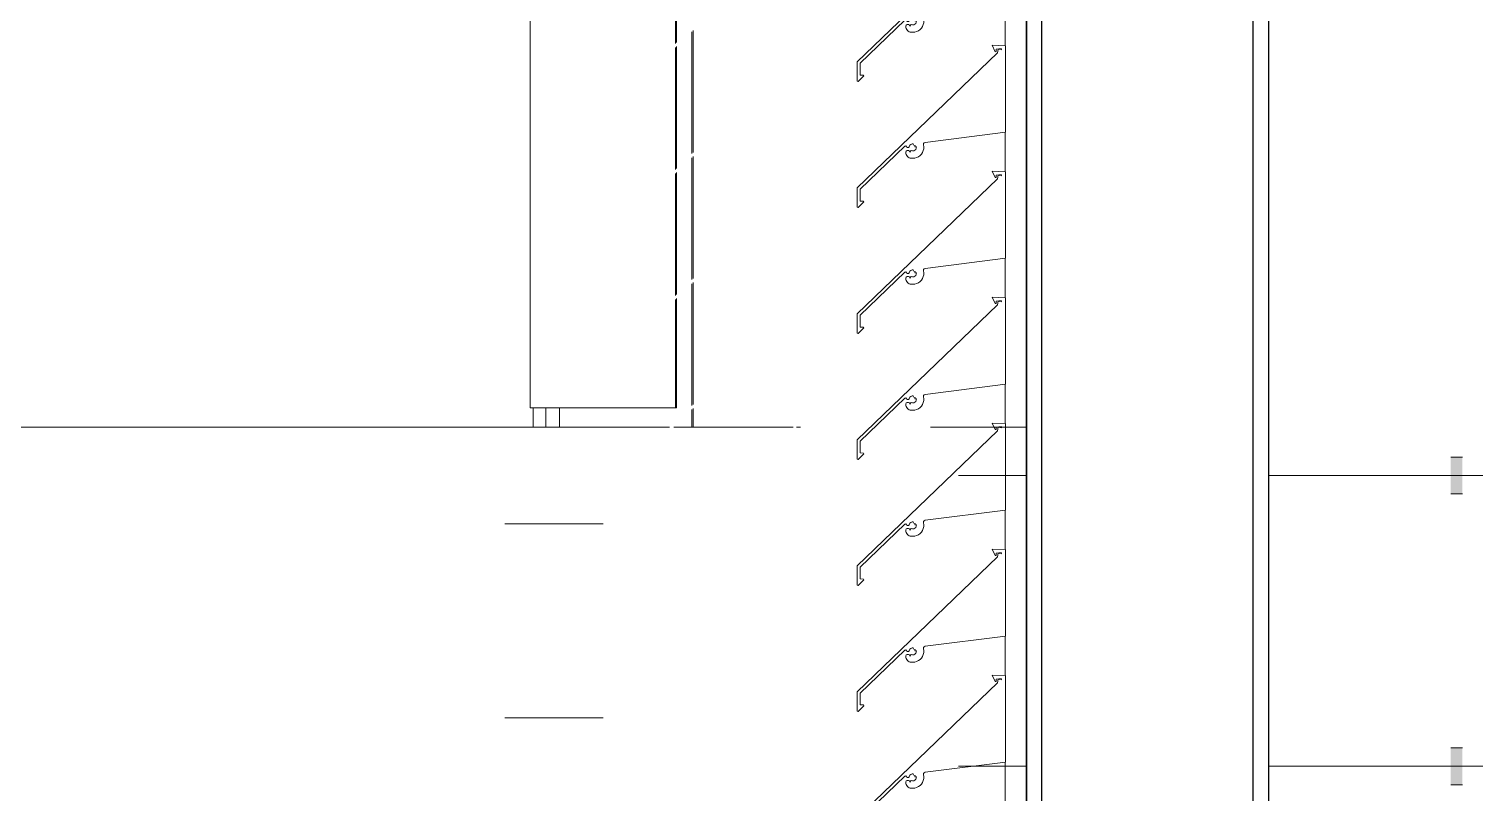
# Model space of a CAD drawing. Header units: millimetres. Extents: x -220592 to 404889, y -217665 to 38245.
# Drawn here: x 27251 to 28001, y -32455 to -32061 of the extents above; entities that cross this region are included whole.
import ezdxf

# ---------------------------------------------------------------- set-up
doc = ezdxf.new("R2010")
doc.units = ezdxf.units.MM
doc.set_wipeout_variables(frame=1)
doc.linetypes.add('XKITLINE00', pattern=[0])
doc.linetypes.add('XKITLINE02', pattern=[4, 2, -2])
for name, color, linetype in [('000 - 0_HIDE_OBJ_FRAMING_DEF_SUB_1', 7, 'Continuous'), ('000 - STRUCTURE_STEEL_FRAMING_SUB_COLOR_1', 7, 'Continuous'), ('000 - STRUCTURE_STEEL_FRAMING_SUB_COLOR_2', 7, 'Continuous'), ('000 - STRUCTURE_STEEL_FRAMING_WIPEOUT_', 7, 'Continuous')]:
    doc.layers.add(name, color=color, linetype=linetype)
doc.layers.add('Part', color=7, linetype='Continuous', lineweight=0)

# ---------------------------------------------------------------- blocks, each defined once
blk = doc.blocks.new('*A14005')
at = {"layer": 'Part', "color": 7, "linetype": 'XKITLINE00', "lineweight": 0}
for p, q in [((-172.338255, 192.818789), (-173.063377, 192.122543)), ((-172.298462, 192.856123), (-172.366148, 192.858745)), ((-172.366148, 192.858745), (-172.350613, 192.825258)), ((-172.350613, 192.825258), (-172.34549, 192.82567)), ((-172.34549, 192.82567), (-172.345361, 192.837861)), ((-172.345361, 192.837861), (-172.320378, 192.841001)), ((-172.335358, 192.837332), (-172.338255, 192.818789)), ((-172.335358, 192.837332), (-172.318342, 192.834428)), ((-172.320378, 192.841001), (-172.318342, 192.834428)), ((-172.298455, 192.410453), (-172.298462, 192.856123)), ((-172.790857, 192.342126), (-172.78619, 192.346913)), ((-172.78619, 192.346913), (-172.780114, 192.349703)), ((-172.780114, 192.349703), (-172.773442, 192.350125)), ((-172.773442, 192.350125), (-172.77112, 192.342735)), ((-172.720912, 192.345159), (-172.720672, 192.350681)), ((-172.719426, 192.335025), (-172.720912, 192.345159)), ((-172.720672, 192.350681), (-172.717536, 192.355233)), ((-172.717536, 192.355233), (-172.712461, 192.357423)), ((-172.712461, 192.357423), (-172.298455, 192.410453)), ((-173.048341, 192.116176), (-172.817326, 192.337579)), ((-172.817326, 192.337579), (-172.812166, 192.338671)), ((-172.810019, 192.312761), (-172.812659, 192.307287)), ((-172.812659, 192.307287), (-172.812163, 192.299517)), ((-172.812166, 192.338671), (-172.808512, 192.334044)), ((-172.812163, 192.299517), (-172.810428, 192.294021)), ((-172.810428, 192.294021), (-172.807674, 192.288958)), ((-172.804875, 192.315998), (-172.810019, 192.312761)), ((-172.808512, 192.334044), (-172.804048, 192.33019)), ((-172.807674, 192.288958), (-172.804002, 192.284515)), ((-172.798797, 192.31601), (-172.804875, 192.315998)), ((-172.804048, 192.33019), (-172.798154, 192.330396)), ((-172.804002, 192.284515), (-172.799549, 192.280857)), ((-172.799549, 192.280857), (-172.794479, 192.278117)), ((-172.793641, 192.312792), (-172.798797, 192.31601)), ((-172.798154, 192.330396), (-172.793971, 192.334553)), ((-172.794479, 192.278117), (-172.788978, 192.276398)), ((-172.793971, 192.334553), (-172.790857, 192.342126)), ((-172.790699, 192.30732), (-172.793641, 192.312792)), ((-172.788669, 192.312301), (-172.790699, 192.30732)), ((-172.788978, 192.276398), (-172.78325, 192.275762)), ((-172.783858, 192.314708), (-172.788669, 192.312301)), ((-172.77794, 192.313803), (-172.783858, 192.314708)), ((-172.78325, 192.275762), (-172.776451, 192.275664)), ((-172.77144, 192.314147), (-172.77794, 192.313803)), ((-172.776451, 192.275664), (-172.766238, 192.276449)), ((-172.765472, 192.316745), (-172.77144, 192.314147)), ((-172.77112, 192.342735), (-172.763955, 192.341791)), ((-172.766238, 192.276449), (-172.756337, 192.279072)), ((-172.76079, 192.321267), (-172.765472, 192.316745)), ((-172.763955, 192.341791), (-172.765124, 192.334731)), ((-172.765124, 192.334731), (-172.757418, 192.333625)), ((-172.757988, 192.327141), (-172.76079, 192.321267)), ((-172.757418, 192.333625), (-172.757988, 192.327141)), ((-172.756337, 192.279072), (-172.747074, 192.283445)), ((-172.747074, 192.283445), (-172.738758, 192.289423)), ((-172.738758, 192.289423), (-172.731662, 192.29681)), ((-172.731662, 192.29681), (-172.726022, 192.30536)), ((-172.726022, 192.30536), (-172.722024, 192.31479)), ((-172.722024, 192.31479), (-172.719801, 192.324789)), ((-172.719801, 192.324789), (-172.719426, 192.335025)), ((-173.063377, 192.122543), (-173.062824, 192.023392)), ((-173.058143, 192.020923), (-173.029494, 192.049812)), ((-173.047999, 192.05483), (-173.048341, 192.116176)), ((-173.030579, 192.054733), (-173.047999, 192.05483)), ((-173.029494, 192.049812), (-173.030579, 192.054733)), ((-173.062824, 192.023392), (-173.058143, 192.020923))]:
    blk.add_line(p, q, dxfattribs=at)
blk = doc.blocks.new('*A14006')
at = {"layer": 'Part', "color": 7, "linetype": 'XKITLINE00', "lineweight": 0}
for p, q in [((-172.338255, 193.468789), (-173.063377, 192.772543)), ((-172.298462, 193.506123), (-172.366148, 193.508745)), ((-172.366148, 193.508745), (-172.350613, 193.475258)), ((-172.350613, 193.475258), (-172.34549, 193.47567)), ((-172.34549, 193.47567), (-172.345361, 193.487861)), ((-172.345361, 193.487861), (-172.320378, 193.491001)), ((-172.335358, 193.487332), (-172.338255, 193.468789)), ((-172.335358, 193.487332), (-172.318342, 193.484428)), ((-172.320378, 193.491001), (-172.318342, 193.484428)), ((-172.298455, 193.060453), (-172.298462, 193.506123)), ((-172.712461, 193.007423), (-172.298455, 193.060453)), ((-173.048341, 192.766176), (-172.817326, 192.987579)), ((-172.817326, 192.987579), (-172.812166, 192.988671)), ((-172.810019, 192.962761), (-172.812659, 192.957287)), ((-172.812659, 192.957287), (-172.812163, 192.949517)), ((-172.812166, 192.988671), (-172.808512, 192.984044)), ((-172.812163, 192.949517), (-172.810428, 192.944021)), ((-172.810428, 192.944021), (-172.807674, 192.938958)), ((-172.804875, 192.965998), (-172.810019, 192.962761)), ((-172.808512, 192.984044), (-172.804048, 192.98019)), ((-172.798797, 192.96601), (-172.804875, 192.965998)), ((-172.804048, 192.98019), (-172.798154, 192.980396)), ((-172.793641, 192.962792), (-172.798797, 192.96601)), ((-172.798154, 192.980396), (-172.793971, 192.984553)), ((-172.793971, 192.984553), (-172.790857, 192.992126)), ((-172.790699, 192.95732), (-172.793641, 192.962792)), ((-172.790857, 192.992126), (-172.78619, 192.996913)), ((-172.788669, 192.962301), (-172.790699, 192.95732)), ((-172.783858, 192.964708), (-172.788669, 192.962301)), ((-172.78619, 192.996913), (-172.780114, 192.999703)), ((-172.77794, 192.963803), (-172.783858, 192.964708)), ((-172.780114, 192.999703), (-172.773442, 193.000125)), ((-172.77144, 192.964147), (-172.77794, 192.963803)), ((-172.773442, 193.000125), (-172.77112, 192.992735)), ((-172.765472, 192.966745), (-172.77144, 192.964147)), ((-172.77112, 192.992735), (-172.763955, 192.991791)), ((-172.76079, 192.971267), (-172.765472, 192.966745)), ((-172.763955, 192.991791), (-172.765124, 192.984731)), ((-172.765124, 192.984731), (-172.757418, 192.983625)), ((-172.757988, 192.977141), (-172.76079, 192.971267)), ((-172.757418, 192.983625), (-172.757988, 192.977141)), ((-172.738758, 192.939423), (-172.731662, 192.94681)), ((-172.731662, 192.94681), (-172.726022, 192.95536)), ((-172.726022, 192.95536), (-172.722024, 192.96479)), ((-172.722024, 192.96479), (-172.719801, 192.974789)), ((-172.720912, 192.995159), (-172.720672, 193.000681)), ((-172.719426, 192.985025), (-172.720912, 192.995159)), ((-172.720672, 193.000681), (-172.717536, 193.005233)), ((-172.719801, 192.974789), (-172.719426, 192.985025)), ((-172.717536, 193.005233), (-172.712461, 193.007423)), ((-172.807674, 192.938958), (-172.804002, 192.934515)), ((-172.804002, 192.934515), (-172.799549, 192.930857)), ((-172.799549, 192.930857), (-172.794479, 192.928117)), ((-172.794479, 192.928117), (-172.788978, 192.926398)), ((-172.788978, 192.926398), (-172.78325, 192.925762)), ((-172.78325, 192.925762), (-172.776451, 192.925664)), ((-172.776451, 192.925664), (-172.766238, 192.926449)), ((-172.766238, 192.926449), (-172.756337, 192.929072)), ((-172.756337, 192.929072), (-172.747074, 192.933445)), ((-172.747074, 192.933445), (-172.738758, 192.939423)), ((-173.063377, 192.772543), (-173.062824, 192.673392)), ((-173.047999, 192.70483), (-173.048341, 192.766176)), ((-173.062824, 192.673392), (-173.058143, 192.670923)), ((-173.058143, 192.670923), (-173.029494, 192.699812)), ((-173.030579, 192.704733), (-173.047999, 192.70483)), ((-173.029494, 192.699812), (-173.030579, 192.704733))]:
    blk.add_line(p, q, dxfattribs=at)
blk = doc.blocks.new('*A14007')
at = {"layer": 'Part', "color": 7, "linetype": 'XKITLINE00', "lineweight": 0}
for p, q in [((-172.298462, 194.156123), (-172.366148, 194.158745)), ((-172.366148, 194.158745), (-172.350613, 194.125258)), ((-172.298455, 193.710453), (-172.298462, 194.156123)), ((-172.338255, 194.118789), (-173.063377, 193.422543)), ((-172.350613, 194.125258), (-172.34549, 194.12567)), ((-172.34549, 194.12567), (-172.345361, 194.137861)), ((-172.345361, 194.137861), (-172.320378, 194.141001)), ((-172.335358, 194.137332), (-172.338255, 194.118789)), ((-172.335358, 194.137332), (-172.318342, 194.134428)), ((-172.320378, 194.141001), (-172.318342, 194.134428)), ((-172.712461, 193.657423), (-172.298455, 193.710453)), ((-173.048341, 193.416176), (-172.817326, 193.637579)), ((-172.817326, 193.637579), (-172.812166, 193.638671)), ((-172.812166, 193.638671), (-172.808512, 193.634044)), ((-172.808512, 193.634044), (-172.804048, 193.63019)), ((-172.804048, 193.63019), (-172.798154, 193.630396)), ((-172.798154, 193.630396), (-172.793971, 193.634553)), ((-172.793971, 193.634553), (-172.790857, 193.642126)), ((-172.790857, 193.642126), (-172.78619, 193.646913)), ((-172.78619, 193.646913), (-172.780114, 193.649703)), ((-172.780114, 193.649703), (-172.773442, 193.650125)), ((-172.773442, 193.650125), (-172.77112, 193.642735)), ((-172.77112, 193.642735), (-172.763955, 193.641791)), ((-172.76079, 193.621267), (-172.765472, 193.616745)), ((-172.763955, 193.641791), (-172.765124, 193.634731)), ((-172.765124, 193.634731), (-172.757418, 193.633625)), ((-172.757988, 193.627141), (-172.76079, 193.621267)), ((-172.757418, 193.633625), (-172.757988, 193.627141)), ((-172.722024, 193.61479), (-172.719801, 193.624789)), ((-172.720912, 193.645159), (-172.720672, 193.650681)), ((-172.719426, 193.635025), (-172.720912, 193.645159)), ((-172.720672, 193.650681), (-172.717536, 193.655233)), ((-172.719801, 193.624789), (-172.719426, 193.635025)), ((-172.717536, 193.655233), (-172.712461, 193.657423)), ((-172.810019, 193.612761), (-172.812659, 193.607287)), ((-172.812659, 193.607287), (-172.812163, 193.599517)), ((-172.812163, 193.599517), (-172.810428, 193.594021)), ((-172.810428, 193.594021), (-172.807674, 193.588958)), ((-172.804875, 193.615998), (-172.810019, 193.612761)), ((-172.807674, 193.588958), (-172.804002, 193.584515)), ((-172.798797, 193.61601), (-172.804875, 193.615998)), ((-172.804002, 193.584515), (-172.799549, 193.580857)), ((-172.799549, 193.580857), (-172.794479, 193.578117)), ((-172.793641, 193.612792), (-172.798797, 193.61601)), ((-172.794479, 193.578117), (-172.788978, 193.576398)), ((-172.790699, 193.60732), (-172.793641, 193.612792)), ((-172.788669, 193.612301), (-172.790699, 193.60732)), ((-172.788978, 193.576398), (-172.78325, 193.575762)), ((-172.783858, 193.614708), (-172.788669, 193.612301)), ((-172.77794, 193.613803), (-172.783858, 193.614708)), ((-172.78325, 193.575762), (-172.776451, 193.575664)), ((-172.77144, 193.614147), (-172.77794, 193.613803)), ((-172.776451, 193.575664), (-172.766238, 193.576449)), ((-172.765472, 193.616745), (-172.77144, 193.614147)), ((-172.766238, 193.576449), (-172.756337, 193.579072)), ((-172.756337, 193.579072), (-172.747074, 193.583445)), ((-172.747074, 193.583445), (-172.738758, 193.589423)), ((-172.738758, 193.589423), (-172.731662, 193.59681)), ((-172.731662, 193.59681), (-172.726022, 193.60536)), ((-172.726022, 193.60536), (-172.722024, 193.61479)), ((-173.063377, 193.422543), (-173.062824, 193.323392)), ((-173.047999, 193.35483), (-173.048341, 193.416176)), ((-173.062824, 193.323392), (-173.058143, 193.320923)), ((-173.058143, 193.320923), (-173.029494, 193.349812)), ((-173.030579, 193.354733), (-173.047999, 193.35483)), ((-173.029494, 193.349812), (-173.030579, 193.354733))]:
    blk.add_line(p, q, dxfattribs=at)
blk = doc.blocks.new('*A14008')
at = {"layer": 'Part', "color": 7, "linetype": 'XKITLINE00', "lineweight": 0}
for p, q in [((-172.338255, 194.768789), (-173.063377, 194.072543)), ((-172.298462, 194.806123), (-172.366148, 194.808745)), ((-172.366148, 194.808745), (-172.350613, 194.775258)), ((-172.350613, 194.775258), (-172.34549, 194.77567)), ((-172.34549, 194.77567), (-172.345361, 194.787861)), ((-172.345361, 194.787861), (-172.320378, 194.791001)), ((-172.335358, 194.787332), (-172.338255, 194.768789)), ((-172.335358, 194.787332), (-172.318342, 194.784428)), ((-172.320378, 194.791001), (-172.318342, 194.784428)), ((-172.298455, 194.360453), (-172.298462, 194.806123)), ((-172.790857, 194.292126), (-172.78619, 194.296913)), ((-172.78619, 194.296913), (-172.780114, 194.299703)), ((-172.780114, 194.299703), (-172.773442, 194.300125)), ((-172.773442, 194.300125), (-172.77112, 194.292735)), ((-172.720912, 194.295159), (-172.720672, 194.300681)), ((-172.719426, 194.285025), (-172.720912, 194.295159)), ((-172.720672, 194.300681), (-172.717536, 194.305233)), ((-172.717536, 194.305233), (-172.712461, 194.307423)), ((-172.712461, 194.307423), (-172.298455, 194.360453)), ((-173.048341, 194.066176), (-172.817326, 194.287579)), ((-172.817326, 194.287579), (-172.812166, 194.288671)), ((-172.810019, 194.262761), (-172.812659, 194.257287)), ((-172.812659, 194.257287), (-172.812163, 194.249517)), ((-172.812166, 194.288671), (-172.808512, 194.284044)), ((-172.812163, 194.249517), (-172.810428, 194.244021)), ((-172.810428, 194.244021), (-172.807674, 194.238958)), ((-172.804875, 194.265998), (-172.810019, 194.262761)), ((-172.808512, 194.284044), (-172.804048, 194.28019)), ((-172.807674, 194.238958), (-172.804002, 194.234515)), ((-172.798797, 194.26601), (-172.804875, 194.265998)), ((-172.804048, 194.28019), (-172.798154, 194.280396)), ((-172.804002, 194.234515), (-172.799549, 194.230857)), ((-172.799549, 194.230857), (-172.794479, 194.228117)), ((-172.793641, 194.262792), (-172.798797, 194.26601)), ((-172.798154, 194.280396), (-172.793971, 194.284553)), ((-172.794479, 194.228117), (-172.788978, 194.226398)), ((-172.793971, 194.284553), (-172.790857, 194.292126)), ((-172.790699, 194.25732), (-172.793641, 194.262792)), ((-172.788669, 194.262301), (-172.790699, 194.25732)), ((-172.788978, 194.226398), (-172.78325, 194.225762)), ((-172.783858, 194.264708), (-172.788669, 194.262301)), ((-172.77794, 194.263803), (-172.783858, 194.264708)), ((-172.78325, 194.225762), (-172.776451, 194.225664)), ((-172.77144, 194.264147), (-172.77794, 194.263803)), ((-172.776451, 194.225664), (-172.766238, 194.226449)), ((-172.765472, 194.266745), (-172.77144, 194.264147)), ((-172.77112, 194.292735), (-172.763955, 194.291791)), ((-172.766238, 194.226449), (-172.756337, 194.229072)), ((-172.76079, 194.271267), (-172.765472, 194.266745)), ((-172.763955, 194.291791), (-172.765124, 194.284731)), ((-172.765124, 194.284731), (-172.757418, 194.283625)), ((-172.757988, 194.277141), (-172.76079, 194.271267)), ((-172.757418, 194.283625), (-172.757988, 194.277141)), ((-172.756337, 194.229072), (-172.747074, 194.233445)), ((-172.747074, 194.233445), (-172.738758, 194.239423)), ((-172.738758, 194.239423), (-172.731662, 194.24681)), ((-172.731662, 194.24681), (-172.726022, 194.25536)), ((-172.726022, 194.25536), (-172.722024, 194.26479)), ((-172.722024, 194.26479), (-172.719801, 194.274789)), ((-172.719801, 194.274789), (-172.719426, 194.285025)), ((-173.063377, 194.072543), (-173.062824, 193.973392)), ((-173.058143, 193.970923), (-173.029494, 193.999812)), ((-173.047999, 194.00483), (-173.048341, 194.066176)), ((-173.030579, 194.004733), (-173.047999, 194.00483)), ((-173.029494, 193.999812), (-173.030579, 194.004733)), ((-173.062824, 193.973392), (-173.058143, 193.970923))]:
    blk.add_line(p, q, dxfattribs=at)
blk = doc.blocks.new('*A14029')
at = {"layer": 'Part', "color": 7, "linetype": 'XKITLINE00', "lineweight": 0}
for p, q in [((-171.648652, 184.556249), (-171.648652, 197.756135)), ((-172.298652, 194.156131), (-172.298652, 194.360427)), ((-172.298652, 193.506131), (-172.298652, 193.710427)), ((-172.298652, 192.856131), (-172.298652, 193.060427)), ((-172.298652, 192.206131), (-172.298652, 192.410427)), ((-172.298652, 191.556131), (-172.298652, 191.760427)), ((-172.298652, 190.906131), (-172.298652, 191.110427)), ((-172.298652, 190.256131), (-172.298652, 190.460427))]:
    blk.add_line(p, q, dxfattribs=at)
blk = doc.blocks.new('*A14032')
at = {"layer": 'Part', "color": 7, "linetype": 'XKITLINE00', "lineweight": 0}
for p, q in [((-171.648652, 191.248511), (-171.153485, 191.248511)), ((-171.648652, 191.128511), (-171.153485, 191.128511))]:
    blk.add_line(p, q, dxfattribs=at)
blk = doc.blocks.new('*A14260')
at = {"layer": 'Part', "color": 7, "linetype": 'XKITLINE00', "lineweight": 0}
for p, q in [((-172.338255, 190.868789), (-173.063377, 190.172543)), ((-172.298462, 190.906123), (-172.366148, 190.908745)), ((-172.366148, 190.908745), (-172.350613, 190.875258)), ((-172.350613, 190.875258), (-172.34549, 190.87567)), ((-172.34549, 190.87567), (-172.345361, 190.887861)), ((-172.345361, 190.887861), (-172.320378, 190.891001)), ((-172.335358, 190.887332), (-172.338255, 190.868789)), ((-172.335358, 190.887332), (-172.318342, 190.884428)), ((-172.320378, 190.891001), (-172.318342, 190.884428)), ((-172.298455, 190.460453), (-172.298462, 190.906123)), ((-172.790857, 190.392126), (-172.78619, 190.396913)), ((-172.78619, 190.396913), (-172.780114, 190.399703)), ((-172.780114, 190.399703), (-172.773442, 190.400125)), ((-172.773442, 190.400125), (-172.77112, 190.392735)), ((-172.77112, 190.392735), (-172.763955, 190.391791)), ((-172.720912, 190.395159), (-172.720672, 190.400681)), ((-172.719426, 190.385025), (-172.720912, 190.395159)), ((-172.720672, 190.400681), (-172.717536, 190.405233)), ((-172.717536, 190.405233), (-172.712461, 190.407423)), ((-172.712461, 190.407423), (-172.298455, 190.460453)), ((-173.048341, 190.166176), (-172.817326, 190.387579)), ((-172.817326, 190.387579), (-172.812166, 190.388671)), ((-172.810019, 190.362761), (-172.812659, 190.357287)), ((-172.812659, 190.357287), (-172.812163, 190.349517)), ((-172.812166, 190.388671), (-172.808512, 190.384044)), ((-172.812163, 190.349517), (-172.810428, 190.344021)), ((-172.810428, 190.344021), (-172.807674, 190.338958)), ((-172.804875, 190.365998), (-172.810019, 190.362761)), ((-172.808512, 190.384044), (-172.804048, 190.38019)), ((-172.807674, 190.338958), (-172.804002, 190.334515)), ((-172.798797, 190.36601), (-172.804875, 190.365998)), ((-172.804048, 190.38019), (-172.798154, 190.380396)), ((-172.804002, 190.334515), (-172.799549, 190.330857)), ((-172.799549, 190.330857), (-172.794479, 190.328117)), ((-172.793641, 190.362792), (-172.798797, 190.36601)), ((-172.798154, 190.380396), (-172.793971, 190.384553)), ((-172.794479, 190.328117), (-172.788978, 190.326398)), ((-172.793971, 190.384553), (-172.790857, 190.392126)), ((-172.790699, 190.35732), (-172.793641, 190.362792)), ((-172.788669, 190.362301), (-172.790699, 190.35732)), ((-172.788978, 190.326398), (-172.78325, 190.325762)), ((-172.783858, 190.364708), (-172.788669, 190.362301)), ((-172.77794, 190.363803), (-172.783858, 190.364708)), ((-172.78325, 190.325762), (-172.776451, 190.325664)), ((-172.77144, 190.364147), (-172.77794, 190.363803)), ((-172.776451, 190.325664), (-172.766238, 190.326449)), ((-172.765472, 190.366745), (-172.77144, 190.364147)), ((-172.766238, 190.326449), (-172.756337, 190.329072)), ((-172.76079, 190.371267), (-172.765472, 190.366745)), ((-172.763955, 190.391791), (-172.765124, 190.384731)), ((-172.765124, 190.384731), (-172.757418, 190.383625)), ((-172.757988, 190.377141), (-172.76079, 190.371267)), ((-172.757418, 190.383625), (-172.757988, 190.377141)), ((-172.756337, 190.329072), (-172.747074, 190.333445)), ((-172.747074, 190.333445), (-172.738758, 190.339423)), ((-172.738758, 190.339423), (-172.731662, 190.34681)), ((-172.731662, 190.34681), (-172.726022, 190.35536)), ((-172.726022, 190.35536), (-172.722024, 190.36479)), ((-172.722024, 190.36479), (-172.719801, 190.374789)), ((-172.719801, 190.374789), (-172.719426, 190.385025)), ((-173.063377, 190.172543), (-173.062824, 190.073392)), ((-173.058143, 190.070923), (-173.029494, 190.099812)), ((-173.047999, 190.10483), (-173.048341, 190.166176)), ((-173.030579, 190.104733), (-173.047999, 190.10483)), ((-173.029494, 190.099812), (-173.030579, 190.104733)), ((-173.062824, 190.073392), (-173.058143, 190.070923))]:
    blk.add_line(p, q, dxfattribs=at)
blk = doc.blocks.new('*A14261')
at = {"layer": 'Part', "color": 7, "linetype": 'XKITLINE00', "lineweight": 0}
for p, q in [((-172.338255, 191.518789), (-173.063377, 190.822543)), ((-172.298462, 191.556123), (-172.366148, 191.558745)), ((-172.366148, 191.558745), (-172.350613, 191.525258)), ((-172.350613, 191.525258), (-172.34549, 191.52567)), ((-172.34549, 191.52567), (-172.345361, 191.537861)), ((-172.345361, 191.537861), (-172.320378, 191.541001)), ((-172.335358, 191.537332), (-172.338255, 191.518789)), ((-172.335358, 191.537332), (-172.318342, 191.534428)), ((-172.320378, 191.541001), (-172.318342, 191.534428)), ((-172.298455, 191.110453), (-172.298462, 191.556123)), ((-172.712461, 191.057423), (-172.298455, 191.110453)), ((-173.048341, 190.816176), (-172.817326, 191.037579)), ((-172.817326, 191.037579), (-172.812166, 191.038671)), ((-172.810019, 191.012761), (-172.812659, 191.007287)), ((-172.812659, 191.007287), (-172.812163, 190.999517)), ((-172.812166, 191.038671), (-172.808512, 191.034044)), ((-172.812163, 190.999517), (-172.810428, 190.994021)), ((-172.810428, 190.994021), (-172.807674, 190.988958)), ((-172.804875, 191.015998), (-172.810019, 191.012761)), ((-172.808512, 191.034044), (-172.804048, 191.03019)), ((-172.798797, 191.01601), (-172.804875, 191.015998)), ((-172.804048, 191.03019), (-172.798154, 191.030396)), ((-172.793641, 191.012792), (-172.798797, 191.01601)), ((-172.798154, 191.030396), (-172.793971, 191.034553)), ((-172.793971, 191.034553), (-172.790857, 191.042126)), ((-172.790699, 191.00732), (-172.793641, 191.012792)), ((-172.790857, 191.042126), (-172.78619, 191.046913)), ((-172.788669, 191.012301), (-172.790699, 191.00732)), ((-172.783858, 191.014708), (-172.788669, 191.012301)), ((-172.78619, 191.046913), (-172.780114, 191.049703)), ((-172.77794, 191.013803), (-172.783858, 191.014708)), ((-172.780114, 191.049703), (-172.773442, 191.050125)), ((-172.77144, 191.014147), (-172.77794, 191.013803)), ((-172.773442, 191.050125), (-172.77112, 191.042735)), ((-172.765472, 191.016745), (-172.77144, 191.014147)), ((-172.77112, 191.042735), (-172.763955, 191.041791)), ((-172.76079, 191.021267), (-172.765472, 191.016745)), ((-172.763955, 191.041791), (-172.765124, 191.034731)), ((-172.765124, 191.034731), (-172.757418, 191.033625)), ((-172.757988, 191.027141), (-172.76079, 191.021267)), ((-172.757418, 191.033625), (-172.757988, 191.027141)), ((-172.738758, 190.989423), (-172.731662, 190.99681)), ((-172.731662, 190.99681), (-172.726022, 191.00536)), ((-172.726022, 191.00536), (-172.722024, 191.01479)), ((-172.722024, 191.01479), (-172.719801, 191.024789)), ((-172.720912, 191.045159), (-172.720672, 191.050681)), ((-172.719426, 191.035025), (-172.720912, 191.045159)), ((-172.720672, 191.050681), (-172.717536, 191.055233)), ((-172.719801, 191.024789), (-172.719426, 191.035025)), ((-172.717536, 191.055233), (-172.712461, 191.057423)), ((-172.807674, 190.988958), (-172.804002, 190.984515)), ((-172.804002, 190.984515), (-172.799549, 190.980857)), ((-172.799549, 190.980857), (-172.794479, 190.978117)), ((-172.794479, 190.978117), (-172.788978, 190.976398)), ((-172.788978, 190.976398), (-172.78325, 190.975762)), ((-172.78325, 190.975762), (-172.776451, 190.975664)), ((-172.776451, 190.975664), (-172.766238, 190.976449)), ((-172.766238, 190.976449), (-172.756337, 190.979072)), ((-172.756337, 190.979072), (-172.747074, 190.983445)), ((-172.747074, 190.983445), (-172.738758, 190.989423)), ((-173.063377, 190.822543), (-173.062824, 190.723392)), ((-173.047999, 190.75483), (-173.048341, 190.816176)), ((-173.062824, 190.723392), (-173.058143, 190.720923)), ((-173.058143, 190.720923), (-173.029494, 190.749812)), ((-173.030579, 190.754733), (-173.047999, 190.75483)), ((-173.029494, 190.749812), (-173.030579, 190.754733))]:
    blk.add_line(p, q, dxfattribs=at)
blk = doc.blocks.new('*A14262')
at = {"layer": 'Part', "color": 7, "linetype": 'XKITLINE00', "lineweight": 0}
for p, q in [((-172.298462, 192.206123), (-172.366148, 192.208745)), ((-172.366148, 192.208745), (-172.350613, 192.175258)), ((-172.298455, 191.760453), (-172.298462, 192.206123)), ((-172.338255, 192.168789), (-173.063377, 191.472543)), ((-172.350613, 192.175258), (-172.34549, 192.17567)), ((-172.34549, 192.17567), (-172.345361, 192.187861)), ((-172.345361, 192.187861), (-172.320378, 192.191001)), ((-172.335358, 192.187332), (-172.338255, 192.168789)), ((-172.335358, 192.187332), (-172.318342, 192.184428)), ((-172.320378, 192.191001), (-172.318342, 192.184428)), ((-172.712461, 191.707423), (-172.298455, 191.760453)), ((-173.048341, 191.466176), (-172.817326, 191.687579)), ((-172.817326, 191.687579), (-172.812166, 191.688671)), ((-172.812166, 191.688671), (-172.808512, 191.684044)), ((-172.808512, 191.684044), (-172.804048, 191.68019)), ((-172.804048, 191.68019), (-172.798154, 191.680396)), ((-172.798154, 191.680396), (-172.793971, 191.684553)), ((-172.793971, 191.684553), (-172.790857, 191.692126)), ((-172.790857, 191.692126), (-172.78619, 191.696913)), ((-172.78619, 191.696913), (-172.780114, 191.699703)), ((-172.780114, 191.699703), (-172.773442, 191.700125)), ((-172.773442, 191.700125), (-172.77112, 191.692735)), ((-172.77112, 191.692735), (-172.763955, 191.691791)), ((-172.76079, 191.671267), (-172.765472, 191.666745)), ((-172.763955, 191.691791), (-172.765124, 191.684731)), ((-172.765124, 191.684731), (-172.757418, 191.683625)), ((-172.757988, 191.677141), (-172.76079, 191.671267)), ((-172.757418, 191.683625), (-172.757988, 191.677141)), ((-172.722024, 191.66479), (-172.719801, 191.674789)), ((-172.720912, 191.695159), (-172.720672, 191.700681)), ((-172.719426, 191.685025), (-172.720912, 191.695159)), ((-172.720672, 191.700681), (-172.717536, 191.705233)), ((-172.719801, 191.674789), (-172.719426, 191.685025)), ((-172.717536, 191.705233), (-172.712461, 191.707423)), ((-172.810019, 191.662761), (-172.812659, 191.657287)), ((-172.812659, 191.657287), (-172.812163, 191.649517)), ((-172.812163, 191.649517), (-172.810428, 191.644021)), ((-172.810428, 191.644021), (-172.807674, 191.638958)), ((-172.804875, 191.665998), (-172.810019, 191.662761)), ((-172.807674, 191.638958), (-172.804002, 191.634515)), ((-172.798797, 191.66601), (-172.804875, 191.665998)), ((-172.804002, 191.634515), (-172.799549, 191.630857)), ((-172.799549, 191.630857), (-172.794479, 191.628117)), ((-172.793641, 191.662792), (-172.798797, 191.66601)), ((-172.794479, 191.628117), (-172.788978, 191.626398)), ((-172.790699, 191.65732), (-172.793641, 191.662792)), ((-172.788669, 191.662301), (-172.790699, 191.65732)), ((-172.788978, 191.626398), (-172.78325, 191.625762)), ((-172.783858, 191.664708), (-172.788669, 191.662301)), ((-172.77794, 191.663803), (-172.783858, 191.664708)), ((-172.78325, 191.625762), (-172.776451, 191.625664)), ((-172.77144, 191.664147), (-172.77794, 191.663803)), ((-172.776451, 191.625664), (-172.766238, 191.626449)), ((-172.765472, 191.666745), (-172.77144, 191.664147)), ((-172.766238, 191.626449), (-172.756337, 191.629072)), ((-172.756337, 191.629072), (-172.747074, 191.633445)), ((-172.747074, 191.633445), (-172.738758, 191.639423)), ((-172.738758, 191.639423), (-172.731662, 191.64681)), ((-172.731662, 191.64681), (-172.726022, 191.65536)), ((-172.726022, 191.65536), (-172.722024, 191.66479)), ((-173.063377, 191.472543), (-173.062824, 191.373392)), ((-173.047999, 191.40483), (-173.048341, 191.466176)), ((-173.062824, 191.373392), (-173.058143, 191.370923)), ((-173.058143, 191.370923), (-173.029494, 191.399812)), ((-173.030579, 191.404733), (-173.047999, 191.40483)), ((-173.029494, 191.399812), (-173.030579, 191.404733))]:
    blk.add_line(p, q, dxfattribs=at)
blk = doc.blocks.new('*A13474')
at = {"layer": '000 - 0_HIDE_OBJ_FRAMING_DEF_SUB_1', "color": 7, "linetype": 'XKITLINE00', "lineweight": 0}
for p, q in [((-171.153485, 212.440805), (-171.153485, 184.940805)), ((-171.073485, 184.940805), (-171.073485, 212.440805)), ((-169.983485, 184.940805), (-169.983485, 212.440805)), ((-169.903485, 188.690805), (-169.903485, 208.690805))]:
    blk.add_line(p, q, dxfattribs=at)
blk = doc.blocks.new('*A14035')
at = {"layer": '000 - 0_HIDE_OBJ_FRAMING_DEF_SUB_1'}
for points in [[(-170.9034, 191.8435), (-171.1534, 191.8435), (-171.1534, 192.0335), (-170.9034, 192.0335)], [(-170.9034, 191.8435), (-171.1534, 191.8435), (-171.1534, 192.0335), (-170.9034, 192.0335)], [(-168.9034, 191.8435), (-168.9634, 191.8435), (-168.9634, 192.0335), (-168.9034, 192.0335)], [(-168.9034, 191.8435), (-168.9634, 191.8435), (-168.9634, 192.0335), (-168.9034, 192.0335)], [(-170.9034, 190.3435), (-171.1534, 190.3435), (-171.1534, 190.5335), (-170.9034, 190.5335)], [(-170.9034, 190.3435), (-171.1534, 190.3435), (-171.1534, 190.5335), (-170.9034, 190.5335)], [(-168.9034, 190.3435), (-168.9634, 190.3435), (-168.9634, 190.5335), (-168.9034, 190.5335)], [(-168.9034, 190.3435), (-168.9634, 190.3435), (-168.9634, 190.5335), (-168.9034, 190.5335)]]:
    blk.add_hatch(color=7, dxfattribs=at).paths.add_polyline_path(points, flags=17)
at = {"layer": '000 - 0_HIDE_OBJ_FRAMING_DEF_SUB_1', "color": 7, "linetype": 'XKITLINE00', "lineweight": 0}
for p, q in [((-170.9034, 192.0335), (-171.1534, 192.0335)), ((-170.9034, 192.0335), (-171.1534, 192.0335)), ((-168.9034, 192.0335), (-168.9634, 192.0335)), ((-168.9034, 192.0335), (-168.9634, 192.0335)), ((-168.7978, 191.9385), (-171.5034, 191.9385)), ((-168.7978, 191.9385), (-171.5034, 191.9385)), ((-170.9034, 191.8435), (-171.1534, 191.8435)), ((-170.9034, 191.8435), (-171.1534, 191.8435)), ((-168.9034, 191.8435), (-168.9634, 191.8435)), ((-168.9034, 191.8435), (-168.9634, 191.8435)), ((-170.9034, 190.5335), (-171.1534, 190.5335)), ((-170.9034, 190.5335), (-171.1534, 190.5335)), ((-168.9034, 190.5335), (-168.9634, 190.5335)), ((-168.9034, 190.5335), (-168.9634, 190.5335)), ((-168.7978, 190.4385), (-171.5034, 190.4385)), ((-168.7978, 190.4385), (-171.5034, 190.4385)), ((-170.9034, 190.3435), (-171.1534, 190.3435)), ((-170.9034, 190.3435), (-171.1534, 190.3435)), ((-168.9034, 190.3435), (-168.9634, 190.3435)), ((-168.9034, 190.3435), (-168.9634, 190.3435))]:
    blk.add_line(p, q, dxfattribs=at)
blk = doc.blocks.new('*A14286')
at = {"layer": '000 - 0_HIDE_OBJ_FRAMING_DEF_SUB_1', "color": 7, "linetype": 'XKITLINE00', "lineweight": 0}
for p, q in [((-184.211249, 192.188511), (-172.994673, 192.188511)), ((-172.972866, 192.188511), (-172.356761, 192.188511)), ((-172.340186, 192.188511), (-172.319607, 192.188511)), ((-171.648652, 192.188511), (-171.153485, 192.188511))]:
    blk.add_line(p, q, dxfattribs=at)
blk = doc.blocks.new('*A13476')
at = {"layer": '000 - 0_HIDE_OBJ_FRAMING_DEF_SUB_1', "color": 7, "linetype": 'XKITLINE00', "lineweight": 0}
for p, q in [((-173.713199, 192.288511), (-173.713199, 205.088511)), ((-172.964598, 194.167389), (-172.964598, 194.796435)), ((-172.958493, 194.17325), (-172.958493, 194.802286)), ((-172.87913, 193.599453), (-172.87913, 194.228347)), ((-172.873025, 193.605315), (-172.873025, 194.234198)), ((-172.964598, 193.517389), (-172.964598, 194.146435)), ((-172.958493, 193.52325), (-172.958493, 194.152286)), ((-172.87913, 192.949453), (-172.87913, 193.578347)), ((-172.873025, 192.955315), (-172.873025, 193.584198)), ((-172.964598, 192.867389), (-172.964598, 193.496435)), ((-172.958493, 192.87325), (-172.958493, 193.502286)), ((-172.87913, 192.299453), (-172.87913, 192.928347)), ((-172.873025, 192.305315), (-172.873025, 192.934198)), ((-172.964598, 192.288511), (-172.964598, 192.846435)), ((-172.958493, 192.288511), (-172.958493, 192.852286)), ((-172.958493, 192.288511), (-173.713199, 192.288511)), ((-173.697937, 192.188511), (-173.697937, 192.288511)), ((-173.633058, 192.188511), (-173.633058, 192.288511)), ((-173.562852, 192.188511), (-173.562852, 192.288511)), ((-172.87913, 192.188511), (-172.87913, 192.278347)), ((-172.873025, 192.188511), (-172.873025, 192.284198))]:
    blk.add_line(p, q, dxfattribs=at)
blk = doc.blocks.new('*A14033')
at = {"layer": '000 - 0_HIDE_OBJ_FRAMING_DEF_SUB_1', "color": 7, "linetype": 'XKITLINE02', "lineweight": 0}
for p, q in [((-173.845266, 191.688511), (-173.366949, 191.688511)), ((-173.814916, 191.688511), (-173.336599, 191.688511))]:
    blk.add_line(p, q, dxfattribs=at)
blk = doc.blocks.new('*A14034')
at = {"layer": '000 - 0_HIDE_OBJ_FRAMING_DEF_SUB_1', "color": 7, "linetype": 'XKITLINE02', "lineweight": 0}
for p, q in [((-173.845266, 190.688498), (-173.366949, 190.688498)), ((-173.814916, 190.688498), (-173.336599, 190.688498))]:
    blk.add_line(p, q, dxfattribs=at)
blk = doc.blocks.new('W-1-PP18-ST_20260402-011103_LOWER_PL')
at = {"layer": '000 - 0_HIDE_OBJ_FRAMING_DEF_SUB_1', "color": 7, "lineweight": 0, "xscale": 100, "yscale": 100, "zscale": 100}
for name in ['*A13474', '*A13476', '*A14286', '*A14035', '*A14033', '*A14034']:
    blk.add_blockref(name, (17759.3349, -35779.0805), dxfattribs=at)
blk = doc.blocks.new('*U17508')
at = {"color": 7}
blk.add_wipeout([(0, 0), (0, 125), (5750, 125), (5750, 0)], dxfattribs=at).dxf.layer = '000 - STRUCTURE_STEEL_FRAMING_WIPEOUT_'
at = {"layer": '000 - STRUCTURE_STEEL_FRAMING_SUB_COLOR_1', "color": 7}
for points in [[(0, 125), (0, 117), (5750, 117), (5750, 125)], [(0, 0), (0, 8), (5750, 8), (5750, 0)]]:
    blk.add_lwpolyline(points, close=True, dxfattribs=at)
at = {"layer": '000 - STRUCTURE_STEEL_FRAMING_SUB_COLOR_2', "color": 7}
blk.add_lwpolyline([(0, 0), (0, 125), (5750, 125), (5750, 0)], close=True, dxfattribs=at)
blk = doc.blocks.new('W-1-PP18-ST_20260402-014810LOPL_MAIN_ST')
at = {"color": 7, "rotation": 90}
blk.add_blockref('*U17508', (769, -20285), dxfattribs=at)

msp = doc.modelspace()

# ---------------------------------------------------------------- block references
at = {"color": 7, "lineweight": 0, "xscale": 100, "yscale": 100, "zscale": 100}
for name in ['*A14029', '*A14008', '*A14007', '*A14006', '*A14005', '*A14262', '*A14261', '*A14032', '*A14260']:
    msp.add_blockref(name, (44984.4833, -51484.8507), dxfattribs=at)

# ---------------------------------------------------------------- next in the draw order: block references
at = {"layer": 'Defpoints', "color": 7}
msp.add_blockref('W-1-PP18-ST_20260402-011103_LOWER_PL', (27121.4984, -15705.7702), dxfattribs=at)

# ---------------------------------------------------------------- next in the draw order: block references
msp.add_blockref('W-1-PP18-ST_20260402-014810LOPL_MAIN_ST', (27121.4984, -15705.7702), dxfattribs=at)

doc.saveas('drawing.dxf')
